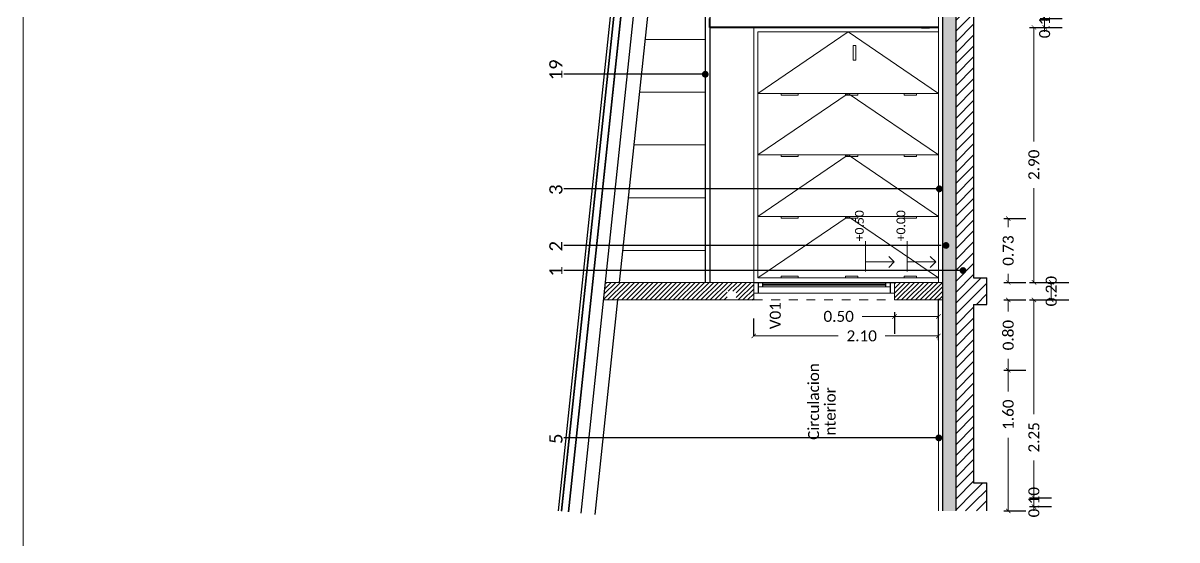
# Model space of a CAD drawing. Header units: metres. Extents: x -127.2 to -72.7, y -10.7 to 45.9.
# Drawn here: x -127.19 to -114.08, y 10.15 to 16.03 of the extents above; entities that cross this region are included whole.
import ezdxf
from ezdxf import colors
from ezdxf.entities.mleader import LeaderData, LeaderLine
from ezdxf.math import Vec2, Vec3

# ---------------------------------------------------------------- set-up
doc = ezdxf.new("R2010")
doc.units = ezdxf.units.M
doc.header["$LTSCALE"] = 0.05
doc.header["$MEASUREMENT"] = 0
doc.linetypes.add('STYLE_01', pattern=[0.41664, 0.20828, -0.20836])
for name, color, linetype, lineweight in [('0-COT-1-50', 3, 'Continuous', 5), ('0-T-1-50-TEXTOS', 4, 'Continuous', 5), ('0-T-1-75-TEXTOS', 4, 'Continuous', 5), ('2.CORTE CHAPA', 3, 'Continuous', 25), ('2.CORTE MURO EXTERIOR', 4, 'Continuous', 18), ('3. LINEA SOLADO', 4, 'Continuous', 18), ('3.VISTA MURO COMUN', 1, 'Continuous', 40), ('3SA TEXTOS 1-100', 1, 'Continuous', 0), ('6', 252, 'Continuous', 25), ('APERTURAS', 251, 'STYLE_01', 18), ('AR-CARPINTERIA 015', 1, 'Continuous', 0), ('CARPINTERIAS', 1, 'Continuous', 25), ('cotas', 1, 'Continuous', 0), ('ESTRUCTURA', 3, 'Continuous', 18), ('flechitas', 2, 'Continuous', 25), ('Muros en Corte', 3, 'Continuous', 40)]:
    doc.layers.add(name, color=color, linetype=linetype, lineweight=lineweight)
for name, color, linetype in [('2.CORTE PLATEA', 4, 'Continuous'), ('HATCH', 1, 'Continuous'), ('ZOCALOS', 3, 'Continuous')]:
    doc.layers.add(name, color=color, linetype=linetype)
doc.layers.add('2.CORTE RELLENO MURO', color=7, linetype='Continuous', true_color=0x9e9e9e)
doc.layers.add('AR-CARPINTERIA DET BARRIDO', color=7, linetype='Continuous', lineweight=0, true_color=0x8a8a8a)
doc.styles.add('1-50-TEXTO-CAL', font='calibri.ttf', dxfattribs={"height": 0.125})
doc.styles.add('TCH-1-50-CA', font='calibri.ttf', dxfattribs={"height": 0.1})
doc.styles.add('TCH-1-75-CA', font='calibri.ttf', dxfattribs={"height": 0.15})
doc.dimstyles.new('1-50-COTAS', dxfattribs={"dimtxt": 0.12, "dimasz": 0.1, "dimexe": 0.2, "dimexo": 0.02, "dimgap": 0.1, "dimtad": 0, "dimtoh": 1, "dimzin": 0, "dimdsep": 46, "dimtxsty": '1-50-TEXTO-CAL', "dimblk": 'ARCHTICK', "dimcen": 2, "dimclrd": 256, "dimclre": 250, "dimclrt": 256, "dimadec": 0, "dimazin": 0, "dimtfac": 1, "dimtmove": 0, "dimatfit": 3, "dimldrblk": 'DOT', "dimfxl": 1, "dimfxlon": 1, "dimtzin": 0, "dimlwd": -1, "dimarcsym": 0})

# ---------------------------------------------------------------- blocks, each defined once
blk = doc.blocks.new('_ArchTick')
at = {"color": 0, "linetype": 'ByBlock', "const_width": 0.15}
blk.add_lwpolyline([(-0.5, -0.5), (0.5, 0.5)], dxfattribs=at)
blk = doc.blocks.new('*D17')
at = {"layer": '0-COT-1-50', "color": 250, "lineweight": -2, "transparency": 16777216}
for p, q in [((-116.786, 12.647), (-116.786, 12.897)), ((-117.286, 12.747), (-117.286, 12.497))]:
    blk.add_line(p, q, dxfattribs=at)
at = {"layer": '0-COT-1-50', "transparency": 16777216}
for p, q in [((-117.286, 12.697), (-117.652, 12.697)), ((-116.786, 12.697), (-117.286, 12.697))]:
    blk.add_line(p, q, dxfattribs=at)
at = {"layer": 'Defpoints', "color": 0, "transparency": 16777216}
for p in [(-117.286, 12.807), (-117.286, 12.697), (-116.786, 12.488, 0)]:
    blk.add_point(p, dxfattribs=at)
at = {"layer": '0-COT-1-50', "transparency": 16777216, "xscale": 0.05, "yscale": 0.05, "zscale": 0.05, "rotation": 180}
blk.add_blockref('_ArchTick', (-117.286, 12.697), dxfattribs=at)
at = {"layer": '0-COT-1-50', "transparency": 16777216, "xscale": 0.05, "yscale": 0.05, "zscale": 0.05}
blk.add_blockref('_ArchTick', (-116.786, 12.697), dxfattribs=at)
at = {"layer": '0-COT-1-50', "transparency": 16777216, "insert": (-117.92, 12.697), "char_height": 0.125, "attachment_point": 5, "style": '1-50-TEXTO-CAL'}
blk.add_mtext('0.50', dxfattribs=at)
blk = doc.blocks.new('_Dot')
at = {"color": 0, "linetype": 'ByBlock', "lineweight": -2}
blk.add_line((-0.5, 0), (-1, 0), dxfattribs=at)
at = {"color": 0, "linetype": 'ByBlock', "const_width": 0.343}
blk.add_lwpolyline([(-0.17, 0, 1), (0.17, 0, 1)], format="xyb", close=True, dxfattribs=at)
blk = doc.blocks.new('*D37')
at = {"layer": '0-COT-1-50', "color": 250, "lineweight": -2, "transparency": 16777216}
for p, q in [((-118.886, 12.475), (-118.886, 12.675)), ((-116.786, 12.425), (-116.786, 12.675))]:
    blk.add_line(p, q, dxfattribs=at)
at = {"layer": '0-COT-1-50', "transparency": 16777216}
for p, q in [((-118.886, 12.475), (-117.924, 12.475)), ((-116.786, 12.475), (-117.392, 12.475))]:
    blk.add_line(p, q, dxfattribs=at)
at = {"layer": 'Defpoints', "color": 0, "transparency": 16777216}
for p in [(-118.886, 12.475), (-118.886, 12.456, 0), (-116.786, 12.266, 0)]:
    blk.add_point(p, dxfattribs=at)
at = {"layer": '0-COT-1-50', "transparency": 16777216, "xscale": 0.05, "yscale": 0.05, "zscale": 0.05, "rotation": 180}
blk.add_blockref('_ArchTick', (-118.886, 12.475), dxfattribs=at)
at = {"layer": '0-COT-1-50', "transparency": 16777216, "xscale": 0.05, "yscale": 0.05, "zscale": 0.05}
blk.add_blockref('_ArchTick', (-116.786, 12.475), dxfattribs=at)
at = {"layer": '0-COT-1-50', "transparency": 16777216, "insert": (-117.658, 12.475), "char_height": 0.125, "attachment_point": 5, "style": '1-50-TEXTO-CAL'}
blk.add_mtext('2.10', dxfattribs=at)
blk = doc.blocks.new('*D44')
at = {"layer": '0-COT-1-50', "transparency": 16777216}
for p, q in [((-115.579, 16.084), (-115.579, 16.134)), ((-115.579, 15.984), (-115.579, 16.084)), ((-115.579, 15.984), (-115.579, 15.934))]:
    blk.add_line(p, q, dxfattribs=at)
at = {"layer": '0-COT-1-50', "color": 250, "lineweight": -2, "transparency": 16777216}
for p, q in [((-115.629, 16.084), (-115.379, 16.084)), ((-115.629, 15.984), (-115.379, 15.984))]:
    blk.add_line(p, q, dxfattribs=at)
at = {"layer": 'Defpoints', "color": 0, "transparency": 16777216}
for p in [(-115.899, 16.084, 0), (-115.579, 16.084), (-115.899, 15.984, 0)]:
    blk.add_point(p, dxfattribs=at)
at = {"layer": '0-COT-1-50', "transparency": 16777216, "xscale": 0.05, "yscale": 0.05, "zscale": 0.05}
for p, rotation in [((-115.579, 16.084), 270), ((-115.579, 15.984), 90)]:
    blk.add_blockref('_ArchTick', p, dxfattribs=dict(at, rotation=rotation))
at = {"layer": '0-COT-1-50', "transparency": 16777216, "insert": (-115.579, 16.034), "char_height": 0.125, "attachment_point": 5, "rotation": 90, "style": '1-50-TEXTO-CAL'}
blk.add_mtext('0.10', dxfattribs=at)
blk = doc.blocks.new('*D45')
at = {"layer": '0-COT-1-50', "color": 250, "lineweight": -2, "transparency": 16777216}
for p, q in [((-115.751, 15.984), (-115.501, 15.984)), ((-115.751, 13.084), (-115.501, 13.084))]:
    blk.add_line(p, q, dxfattribs=at)
at = {"layer": '0-COT-1-50', "transparency": 16777216}
for p, q in [((-115.701, 15.984), (-115.701, 14.687)), ((-115.701, 13.084), (-115.701, 14.155))]:
    blk.add_line(p, q, dxfattribs=at)
at = {"layer": 'Defpoints', "color": 0, "transparency": 16777216}
for p in [(-115.775, 15.984), (-115.701, 15.984), (-115.899, 13.084, 0)]:
    blk.add_point(p, dxfattribs=at)
at = {"layer": '0-COT-1-50', "transparency": 16777216, "xscale": 0.05, "yscale": 0.05, "zscale": 0.05}
for p, rotation in [((-115.701, 15.984), 90), ((-115.701, 13.084), 270)]:
    blk.add_blockref('_ArchTick', p, dxfattribs=dict(at, rotation=rotation))
at = {"layer": '0-COT-1-50', "transparency": 16777216, "insert": (-115.701, 14.421), "char_height": 0.125, "attachment_point": 5, "rotation": 90, "style": '1-50-TEXTO-CAL'}
blk.add_mtext('2.90', dxfattribs=at)
blk = doc.blocks.new('*D55')
at = {"layer": '0-COT-1-50', "color": 250, "lineweight": -2, "transparency": 16777216}
for p, q in [((-115.751, 12.884), (-115.501, 12.884)), ((-115.751, 10.634), (-115.501, 10.634))]:
    blk.add_line(p, q, dxfattribs=at)
at = {"layer": '0-COT-1-50', "transparency": 16777216}
for p, q in [((-115.701, 12.884), (-115.701, 11.584)), ((-115.701, 10.634), (-115.701, 11.058))]:
    blk.add_line(p, q, dxfattribs=at)
at = {"layer": 'Defpoints', "color": 0, "transparency": 16777216}
for p in [(-115.775, 12.884), (-115.701, 12.884), (-115.871, 10.634, 0)]:
    blk.add_point(p, dxfattribs=at)
at = {"layer": '0-COT-1-50', "transparency": 16777216, "xscale": 0.05, "yscale": 0.05, "zscale": 0.05}
for p, rotation in [((-115.701, 12.884), 90), ((-115.701, 10.634), 270)]:
    blk.add_blockref('_ArchTick', p, dxfattribs=dict(at, rotation=rotation))
at = {"layer": '0-COT-1-50', "transparency": 16777216, "insert": (-115.701, 11.321), "char_height": 0.125, "attachment_point": 5, "rotation": 90, "style": '1-50-TEXTO-CAL'}
blk.add_mtext('2.25', dxfattribs=at)
blk = doc.blocks.new('*D115')
at = {"layer": '0-COT-1-50', "color": 250, "lineweight": -2, "transparency": 16777216}
for p, q in [((-115.751, 10.634), (-115.501, 10.634)), ((-115.751, 10.534), (-115.501, 10.534))]:
    blk.add_line(p, q, dxfattribs=at)
at = {"layer": '0-COT-1-50', "transparency": 16777216}
for p, q in [((-115.701, 10.634), (-115.701, 10.684)), ((-115.701, 10.534), (-115.701, 10.634)), ((-115.701, 10.534), (-115.701, 10.484))]:
    blk.add_line(p, q, dxfattribs=at)
at = {"layer": 'Defpoints', "color": 0, "transparency": 16777216}
for p in [(-115.899, 10.634, 0), (-115.701, 10.634), (-115.899, 10.534, 0)]:
    blk.add_point(p, dxfattribs=at)
at = {"layer": '0-COT-1-50', "transparency": 16777216, "xscale": 0.05, "yscale": 0.05, "zscale": 0.05}
for p, rotation in [((-115.701, 10.634), 270), ((-115.701, 10.534), 90)]:
    blk.add_blockref('_ArchTick', p, dxfattribs=dict(at, rotation=rotation))
at = {"layer": '0-COT-1-50', "transparency": 16777216, "insert": (-115.701, 10.584), "char_height": 0.125, "attachment_point": 5, "rotation": 90, "style": '1-50-TEXTO-CAL'}
blk.add_mtext('0.10', dxfattribs=at)
blk = doc.blocks.new('*D116')
at = {"layer": '0-COT-1-50', "color": 250, "lineweight": -2, "transparency": 16777216}
for p, q in [((-116.043, 13.809), (-115.793, 13.809)), ((-116.043, 13.084), (-115.793, 13.084))]:
    blk.add_line(p, q, dxfattribs=at)
at = {"layer": '0-COT-1-50', "transparency": 16777216}
for p, q in [((-115.993, 13.809), (-115.993, 13.711)), ((-115.993, 13.084), (-115.993, 13.181))]:
    blk.add_line(p, q, dxfattribs=at)
at = {"layer": 'Defpoints', "color": 0, "transparency": 16777216}
for p in [(-116.067, 13.809), (-115.993, 13.809), (-116.098, 13.084, 0)]:
    blk.add_point(p, dxfattribs=at)
at = {"layer": '0-COT-1-50', "transparency": 16777216, "xscale": 0.05, "yscale": 0.05, "zscale": 0.05}
for p, rotation in [((-115.993, 13.809), 90), ((-115.993, 13.084), 270)]:
    blk.add_blockref('_ArchTick', p, dxfattribs=dict(at, rotation=rotation))
at = {"layer": '0-COT-1-50', "transparency": 16777216, "insert": (-115.993, 13.446), "char_height": 0.125, "attachment_point": 5, "rotation": 90, "style": '1-50-TEXTO-CAL'}
blk.add_mtext('0.73', dxfattribs=at)
blk = doc.blocks.new('_Open90')
at = {"color": 0, "linetype": 'ByBlock', "lineweight": -2}
for p, q in [((0, 0), (-1, 0)), ((-0.5, 0.5), (0, 0)), ((0, 0), (-0.5, -0.5))]:
    blk.add_line(p, q, dxfattribs=at)
blk = doc.blocks.new('*D171')
at = {"layer": '0-COT-1-50', "color": 250, "lineweight": -2, "transparency": 16777216}
for p, q in [((-116.043, 12.884), (-115.793, 12.884)), ((-116.043, 12.084), (-115.793, 12.084))]:
    blk.add_line(p, q, dxfattribs=at)
at = {"layer": '0-COT-1-50', "transparency": 16777216}
for p, q in [((-115.993, 12.884), (-115.993, 12.751)), ((-115.993, 12.084), (-115.993, 12.216))]:
    blk.add_line(p, q, dxfattribs=at)
at = {"layer": 'Defpoints', "color": 0, "transparency": 16777216}
for p in [(-116.067, 12.884), (-115.993, 12.884), (-116.118, 12.084, 0)]:
    blk.add_point(p, dxfattribs=at)
at = {"layer": '0-COT-1-50', "transparency": 16777216, "xscale": 0.05, "yscale": 0.05, "zscale": 0.05}
for p, rotation in [((-115.993, 12.884), 90), ((-115.993, 12.084), 270)]:
    blk.add_blockref('_ArchTick', p, dxfattribs=dict(at, rotation=rotation))
at = {"layer": '0-COT-1-50', "transparency": 16777216, "insert": (-115.993, 12.484), "char_height": 0.125, "attachment_point": 5, "rotation": 90, "style": '1-50-TEXTO-CAL'}
blk.add_mtext('0.80', dxfattribs=at)
blk = doc.blocks.new('*D172')
at = {"layer": '0-COT-1-50', "color": 250, "lineweight": -2, "transparency": 16777216}
for p, q in [((-116.043, 12.084), (-115.793, 12.084)), ((-116.043, 10.484), (-115.793, 10.484))]:
    blk.add_line(p, q, dxfattribs=at)
at = {"layer": '0-COT-1-50', "transparency": 16777216}
for p, q in [((-115.993, 12.084), (-115.993, 11.842)), ((-115.993, 10.484), (-115.993, 11.316))]:
    blk.add_line(p, q, dxfattribs=at)
at = {"layer": 'Defpoints', "color": 0, "transparency": 16777216}
for p in [(-116.067, 12.084), (-115.993, 12.084), (-116.119, 10.484, 0)]:
    blk.add_point(p, dxfattribs=at)
at = {"layer": '0-COT-1-50', "transparency": 16777216, "xscale": 0.05, "yscale": 0.05, "zscale": 0.05}
for p, rotation in [((-115.993, 12.084), 90), ((-115.993, 10.484), 270)]:
    blk.add_blockref('_ArchTick', p, dxfattribs=dict(at, rotation=rotation))
at = {"layer": '0-COT-1-50', "transparency": 16777216, "insert": (-115.993, 11.579), "char_height": 0.125, "attachment_point": 5, "rotation": 90, "style": '1-50-TEXTO-CAL'}
blk.add_mtext('1.60', dxfattribs=at)
blk = doc.blocks.new('*D194')
at = {"layer": '0-COT-1-50', "color": 250, "lineweight": -2, "transparency": 16777216}
for p, q in [((-115.554, 13.084), (-115.304, 13.084)), ((-115.554, 12.884), (-115.304, 12.884))]:
    blk.add_line(p, q, dxfattribs=at)
at = {"layer": '0-COT-1-50', "transparency": 16777216}
blk.add_line((-115.504, 12.884), (-115.504, 13.084), dxfattribs=at)
at = {"layer": 'Defpoints', "color": 0, "transparency": 16777216}
for p in [(-115.701, 13.084, 0), (-115.504, 13.084), (-115.775, 12.884, 0)]:
    blk.add_point(p, dxfattribs=at)
at = {"layer": '0-COT-1-50', "transparency": 16777216, "xscale": 0.05, "yscale": 0.05, "zscale": 0.05}
for p, rotation in [((-115.504, 13.084), 90), ((-115.504, 12.884), 270)]:
    blk.add_blockref('_ArchTick', p, dxfattribs=dict(at, rotation=rotation))
at = {"layer": '0-COT-1-50', "transparency": 16777216, "insert": (-115.504, 12.984), "char_height": 0.125, "attachment_point": 5, "rotation": 90, "style": '1-50-TEXTO-CAL'}
blk.add_mtext('0.20', dxfattribs=at)
blk = doc.blocks.new('P08A - vista')
at = {"layer": 'AR-CARPINTERIA 015', "linetype": 'Continuous', "lineweight": 5}
for p, q in [((0.75, 2.051), (0.75, 0)), ((1.45, 2.051), (1.45, 0)), ((2.15, 2.051), (2.15, 0))]:
    blk.add_line(p, q, dxfattribs=at)
for points in [[(0, 2.1), (2.9, 2.1), (2.9, 0), (0, 0)], [(0.05, 2.051), (2.85, 2.051), (2.85, 0), (0.05, 0)], [(0.05, 1.786), (0.069, 1.786), (0.069, 1.596), (0.05, 1.596)], [(0.731, 1.786), (0.75, 1.786), (0.75, 1.596), (0.731, 1.596)], [(1.431, 1.786), (1.45, 1.786), (1.45, 1.596), (1.431, 1.596)], [(2.131, 1.786), (2.15, 1.786), (2.15, 1.596), (2.131, 1.596)], [(0.05, 1.056), (0.069, 1.056), (0.069, 0.917), (0.05, 0.917)], [(0.731, 1.056), (0.75, 1.056), (0.75, 0.917), (0.731, 0.917)], [(1.431, 1.056), (1.45, 1.056), (1.45, 0.917), (1.431, 0.917)], [(2.131, 1.056), (2.15, 1.056), (2.15, 0.917), (2.131, 0.917)], [(2.526, 0.968), (2.696, 0.968), (2.696, 0.938), (2.526, 0.938)], [(0.05, 0.388), (0.069, 0.388), (0.069, 0.249), (0.05, 0.249)], [(0.731, 0.388), (0.75, 0.388), (0.75, 0.249), (0.731, 0.249)], [(1.431, 0.388), (1.45, 0.388), (1.45, 0.249), (1.431, 0.249)], [(2.131, 0.388), (2.15, 0.388), (2.15, 0.249), (2.131, 0.249)]]:
    blk.add_lwpolyline(points, close=True, dxfattribs=at)
at = {"layer": 'AR-CARPINTERIA DET BARRIDO', "ltscale": 3}
for p, q in [((0.05, 2.051), (0.75, 1.025)), ((0.75, 2.051), (1.45, 1.025)), ((1.45, 2.051), (2.15, 1.025)), ((2.15, 2.051), (2.85, 1.025)), ((0.05, 0), (0.75, 1.025)), ((0.75, 0), (1.45, 1.025)), ((1.45, 0), (2.15, 1.025)), ((2.15, 0), (2.85, 1.025))]:
    blk.add_line(p, q, dxfattribs=at)

msp = doc.modelspace()

# ---------------------------------------------------------------- hatches: boundary and pattern name
at = {"layer": '2.CORTE RELLENO MURO'}
msp.add_hatch(color=256, dxfattribs=at).paths.add_polyline_path([(-116.736, 10.484), (-116.586, 10.484), (-116.586, 22.429), (-116.736, 22.429)])
at = {"layer": 'HATCH', "ltscale": 2}
h = msp.add_hatch(dxfattribs=at)
h.set_pattern_fill('ANSI31', color=256, scale=0.7, style=0)
h.paths.add_polyline_path([(-116.586, 10.484), (-116.386, 10.484), (-116.386, 12.834), (-116.236, 12.834), (-116.236, 13.134), (-116.386, 13.134), (-116.386, 20.034), (-116.236, 20.034), (-116.236, 20.334), (-116.386, 20.334), (-116.386, 22.429), (-116.586, 22.429)])
at = {"layer": 'HATCH'}
h = msp.add_hatch(dxfattribs=at)
h.set_pattern_fill('ANSI31', color=256, scale=0.3, style=0)
h.paths.add_polyline_path([(-118.886, 13.084), (-118.886, 12.984), (-118.886, 12.884), (-119.086, 12.884), (-119.086, 12.959), (-119.086, 12.984), (-119.186, 12.984), (-119.186, 12.884), (-120.591, 12.888), (-120.571, 13.084)])
h = msp.add_hatch(dxfattribs=at)
h.set_pattern_fill('ANSI31', color=256, scale=0.3, style=0)
h.paths.add_polyline_path([(-116.736, 13.084), (-116.736, 12.884), (-117.286, 12.884), (-117.286, 13.084)])
h = msp.add_hatch(dxfattribs=at)
h.set_pattern_fill('ANSI31', color=256, scale=0.7, style=0)
h.paths.add_polyline_path([(-116.236, 10.804), (-116.386, 10.804), (-116.386, 10.484), (-116.236, 10.484)])

# ---------------------------------------------------------------- linework, layer by layer
for p, q in [((-119.436, 20.084, 0), (-119.436, 13.084)), ((-119.386, 20.084, 0), (-119.386, 13.084))]:
    msp.add_line(p, q)
at = {"layer": '0-COT-1-50'}
for p, q in [((-119.436, 15.847), (-120.118, 15.847)), ((-119.436, 15.247), (-120.181, 15.247)), ((-119.436, 14.647), (-120.245, 14.647)), ((-119.436, 14.047), (-120.308, 14.047)), ((-119.436, 13.447), (-120.371, 13.447))]:
    msp.add_line(p, q, dxfattribs=at)
at = {"layer": '2.CORTE CHAPA'}
for p, q in [((-121.071, 10.484, 0), (-119.974, 20.878, 0)), ((-121.066, 10.483, 0), (-119.97, 20.877, 0)), ((-120.991, 10.475, 0), (-119.895, 20.865, 0)), ((-120.987, 10.475, 0), (-119.891, 20.864, 0)), ((-120.847, 10.46, 0), (-119.752, 20.841, 0)), ((-120.41, 13.084, 0), (-119.671, 20.084, 0)), ((-120.688, 10.443, 0), (-120.431, 12.884, 0))]:
    msp.add_line(p, q, dxfattribs=at)
at = {"layer": '2.CORTE MURO EXTERIOR'}
for p, q in [((-116.786, 21.484, 0), (-116.786, 13.084)), ((-120.571, 13.084, 0), (-120.591, 12.888, 0)), ((-120.571, 13.084, 0), (-118.886, 13.084)), ((-118.886, 13.084), (-118.886, 12.884)), ((-117.286, 13.084), (-117.286, 12.884)), ((-117.286, 13.084), (-116.736, 13.084)), ((-120.592, 12.884), (-118.886, 12.884)), ((-117.286, 12.884), (-116.736, 12.884)), ((-116.786, 10.484), (-116.786, 12.884))]:
    msp.add_line(p, q, dxfattribs=at)
at = {"layer": '2.CORTE PLATEA'}
for p, q in [((-116.736, 10.484, 0), (-116.736, 22.429, 0)), ((-116.586, 10.484, 0), (-116.586, 22.429, 0)), ((-116.386, 20.034, 0), (-116.386, 13.134, 0)), ((-116.386, 13.134), (-116.236, 13.134)), ((-116.236, 12.834, 0), (-116.236, 13.134, 0)), ((-116.386, 12.834), (-116.236, 12.834)), ((-116.386, 12.834, 0), (-116.386, 10.804)), ((-116.386, 10.804), (-116.236, 10.804)), ((-116.236, 10.484, 0), (-116.236, 10.804, 0))]:
    msp.add_line(p, q, dxfattribs=at)
at = {"layer": '3. LINEA SOLADO', "linetype": 'Continuous'}
msp.add_line((-116.786, 22.654, 0), (-116.786, 13.084), dxfattribs=at)
at = {"layer": '3. LINEA SOLADO'}
msp.add_line((-116.736, 22.429, 0), (-116.736, 10.484, 0), dxfattribs=at)
at = {"layer": '3.VISTA MURO COMUN'}
msp.add_line((-116.98, 15.984), (-116.886, 15.984), dxfattribs=at)
at = {"layer": '6'}
msp.add_line((-121.106, 10.484, 0), (-120.009, 20.884, 0), dxfattribs=at)
at = {"layer": 'APERTURAS'}
msp.add_line((-118.886, 12.884), (-117.286, 12.884), dxfattribs=at)
at = {"layer": 'CARPINTERIAS'}
for p, q in [((-118.886, 13.084), (-117.286, 13.084, 0)), ((-118.836, 13.084), (-118.836, 12.963)), ((-118.786, 13.084), (-118.786, 13.033)), ((-117.386, 13.084), (-117.386, 13.033)), ((-117.336, 13.084), (-117.336, 12.963))]:
    msp.add_line(p, q, dxfattribs=at)
at = {"layer": 'cotas'}
for p, q in [((-117.336, 13.033), (-118.836, 13.033)), ((-117.386, 13.063), (-118.786, 13.063)), ((-117.386, 13.051), (-118.786, 13.051)), ((-117.286, 12.963), (-118.886, 12.963))]:
    msp.add_line(p, q, dxfattribs=at)
at = {"layer": 'ESTRUCTURA'}
msp.add_lwpolyline([(-127.189, 38.288), (-79.078, 38.288), (-79.078, -1.011), (-127.189, -1.011)], close=True, dxfattribs=at)
at = {"layer": 'flechitas', "linetype": 'ByBlock', "lineweight": -2}
for points in [[(-119.455, 15.451), (-121.045, 15.451)], [(-116.804, 14.148), (-121.045, 14.148)], [(-116.804, 13.504), (-121.045, 13.504)], [(-116.535, 13.219), (-121.045, 13.219)], [(-116.81, 11.315), (-121.045, 11.315)]]:
    msp.add_lwpolyline(points, dxfattribs=at)
at = {"layer": 'Muros en Corte'}
for p, q in [((-119.386, 15.984, 0), (-119.386, 16.084, 0)), ((-116.786, 15.984), (-119.386, 15.984, 0))]:
    msp.add_line(p, q, dxfattribs=at)
at = {"layer": 'ZOCALOS'}
msp.add_line((-116.886, 15.984), (-116.786, 15.984, 0), dxfattribs=at)

# ---------------------------------------------------------------- block references
at = {"layer": '0-COT-1-50', "rotation": 90.00000000000001}
msp.add_blockref('P08A - vista', (-116.786, 13.084), dxfattribs=at)
at = {"layer": 'flechitas', "linetype": 'ByBlock', "lineweight": -2, "xscale": 0.1125, "yscale": 0.1125, "zscale": 0.1125}
for p in [(-119.436, 15.451), (-116.776, 14.148), (-116.7, 13.504), (-116.507, 13.219), (-116.782, 11.315)]:
    msp.add_blockref('_Dot', p, dxfattribs=at)

# ---------------------------------------------------------------- texts
at = {"layer": '0-T-1-50-TEXTOS', "insert": (-118.703, 12.552), "char_height": 0.125, "width": 3.36795, "attachment_point": 1, "rotation": 90, "line_spacing_factor": 4, "style": '1-50-TEXTO-CAL'}
msp.add_mtext('V01', dxfattribs=at)
at = {"layer": '0-T-1-75-TEXTOS', "lineweight": 5, "style": 'TCH-1-75-CA'}
for s, p in [('19', (-121.059, 15.383)), ('3', (-121.059, 14.079)), ('2', (-121.059, 13.436)), ('1', (-121.059, 13.15)), ('5', (-121.059, 11.246))]:
    msp.add_text(s, height=0.15, rotation=90, dxfattribs=at).set_placement(p)
at = {"layer": '0-T-1-75-TEXTOS', "char_height": 0.125, "width": 2.16088, "attachment_point": 1, "rotation": 90, "style": '1-50-TEXTO-CAL'}
for s, insert in [('Circulacion', (-118.268, 11.293)), ('Interior', (-118.08, 11.293))]:
    msp.add_mtext(s, dxfattribs=dict(at, insert=insert))

# ---------------------------------------------------------------- dimensions: what is measured, and where the dimension line sits
at = {"layer": '0-COT-1-50'}
for base, p1, p2, picture, middle in [((-115.579, 16.084, 0), (-115.899, 15.984, 0), (-115.899, 16.084, 0), '*D44', (-115.579, 16.034, 0)), ((-115.701, 15.984, 0), (-115.899, 13.084), (-115.775, 15.984, 0), '*D45', (-115.701, 14.421, 0)), ((-115.9928, 13.808691, 0), (-116.097884, 13.08369, 0), (-116.066867, 13.808691, 0), '*D116', (-115.9928, 13.44619, 0)), ((-115.504, 13.084), (-115.775, 12.884, 0), (-115.701, 13.084, 0), '*D194', (-115.504, 12.984)), ((-115.993, 12.884, 0), (-116.118, 12.084, 0), (-116.067, 12.884, 0), '*D171', (-115.993, 12.484, 0)), ((-115.701, 12.884, 0), (-115.871, 10.634), (-115.775, 12.884, 0), '*D55', (-115.701, 11.321, 0)), ((-115.993, 12.084, 0), (-116.119, 10.484, 0), (-116.067, 12.084, 0), '*D172', (-115.993, 11.579, 0)), ((-115.701, 10.634), (-115.899, 10.534, 0), (-115.899, 10.634, 0), '*D115', (-115.701, 10.584))]:
    dim = msp.add_linear_dim(base=base, p1=p1, p2=p2, angle=90, dimstyle='1-50-COTAS', override={"dimasz": 0.05, "dimfxl": 0.05}, dxfattribs=at)
    dim.commit()
    dim.dimension.update_dxf_attribs({"geometry": picture, "text_midpoint": middle, "dimtype": 160})
for base, p1, p2, picture, middle in [((-117.286, 12.697, 0), (-116.786, 12.488), (-117.286, 12.807, 0), '*D17', (-117.92, 12.697, 0)), ((-118.886, 12.475, 0), (-116.786, 12.266), (-118.886, 12.456), '*D37', (-117.658, 12.475, 0))]:
    dim = msp.add_linear_dim(base=base, p1=p1, p2=p2, dimstyle='1-50-COTAS', override={"dimasz": 0.05, "dimfxl": 0.05}, dxfattribs=at)
    dim.commit()
    dim.dimension.update_dxf_attribs({"geometry": picture, "text_midpoint": middle, "dimtype": 160})

# ---------------------------------------------------------------- leaders
at = {"layer": '3SA TEXTOS 1-100'}
ml = msp.add_multileader_mtext('Standard', dxfattribs=at)
ml.set_content('+0.50', color=256, style='TCH-1-50-CA')
ml.set_leader_properties(color=256, linetype='ByLayer', lineweight=-1)
ml.set_arrow_properties(name='OPEN90')
ml.build(insert=Vec2(0, 0))
ml.multileader.update_dxf_attribs({"text_left_attachment_type": 5, "text_right_attachment_type": 8, "dogleg_length": 0.234, "arrow_head_size": 0.125})
ctx = ml.context
ctx.base_point, ctx.char_height, ctx.arrow_head_size, ctx.landing_gap_size, ctx.plane_origin, ctx.plane_x_axis, ctx.plane_y_axis = Vec3(-117.614, 13.551), 0.1, 0.125, 0, Vec3(-117.289, 13.317), Vec3(0, 1), Vec3(-1, 0)
ctx.left_attachment, ctx.right_attachment = 5, 8
notes = []
notes.append((ctx, [(0, (1, 1, 0), (-117.614, 13.317), (0, 1), 0.234, [(0, [(-117.289, 13.317)], 0, [])])]))
ctx.mtext.insert, ctx.mtext.text_direction, ctx.mtext.rotation, ctx.mtext.flow_direction = Vec3(-117.735, 13.551), Vec3(0, 1), 1.570796, 5
ml = msp.add_multileader_mtext('Standard', dxfattribs=at)
ml.set_content('+0.00', color=256, style='TCH-1-50-CA')
ml.set_leader_properties(color=256, linetype='ByLayer', lineweight=-1)
ml.set_arrow_properties(name='OPEN90')
ml.build(insert=Vec2(0, 0))
ml.multileader.update_dxf_attribs({"text_left_attachment_type": 5, "text_right_attachment_type": 8, "dogleg_length": 0.234, "arrow_head_size": 0.125})
ctx = ml.context
ctx.base_point, ctx.char_height, ctx.arrow_head_size, ctx.landing_gap_size, ctx.plane_origin, ctx.plane_x_axis, ctx.plane_y_axis = Vec3(-117.142, 13.551), 0.1, 0.125, 0, Vec3(-116.816, 13.317), Vec3(0, 1), Vec3(-1, 0)
ctx.left_attachment, ctx.right_attachment = 5, 8
notes.append((ctx, [(0, (1, 1, 0), (-117.142, 13.317), (0, 1), 0.234, [(0, [(-116.816, 13.317)], 0, [])])]))
ctx.mtext.insert, ctx.mtext.text_direction, ctx.mtext.rotation, ctx.mtext.flow_direction = Vec3(-117.263, 13.551), Vec3(0, 1), 1.570796, 5
for ctx, leaders in notes:
    for number, flags, end, landing, length, lines in leaders:
        leader = LeaderData()
        leader.index, (leader.has_last_leader_line, leader.has_dogleg_vector, leader.attachment_direction) = number, flags
        leader.last_leader_point, leader.dogleg_vector, leader.dogleg_length = Vec3(end), Vec3(landing), length
        for number, points, colour, breaks in lines:
            line = LeaderLine()
            line.index, line.vertices, line.color, line.breaks = number, Vec3.list(points), colors.encode_raw_color(colour), breaks
            leader.lines.append(line)
        ctx.leaders.append(leader)

doc.saveas('drawing.dxf')
